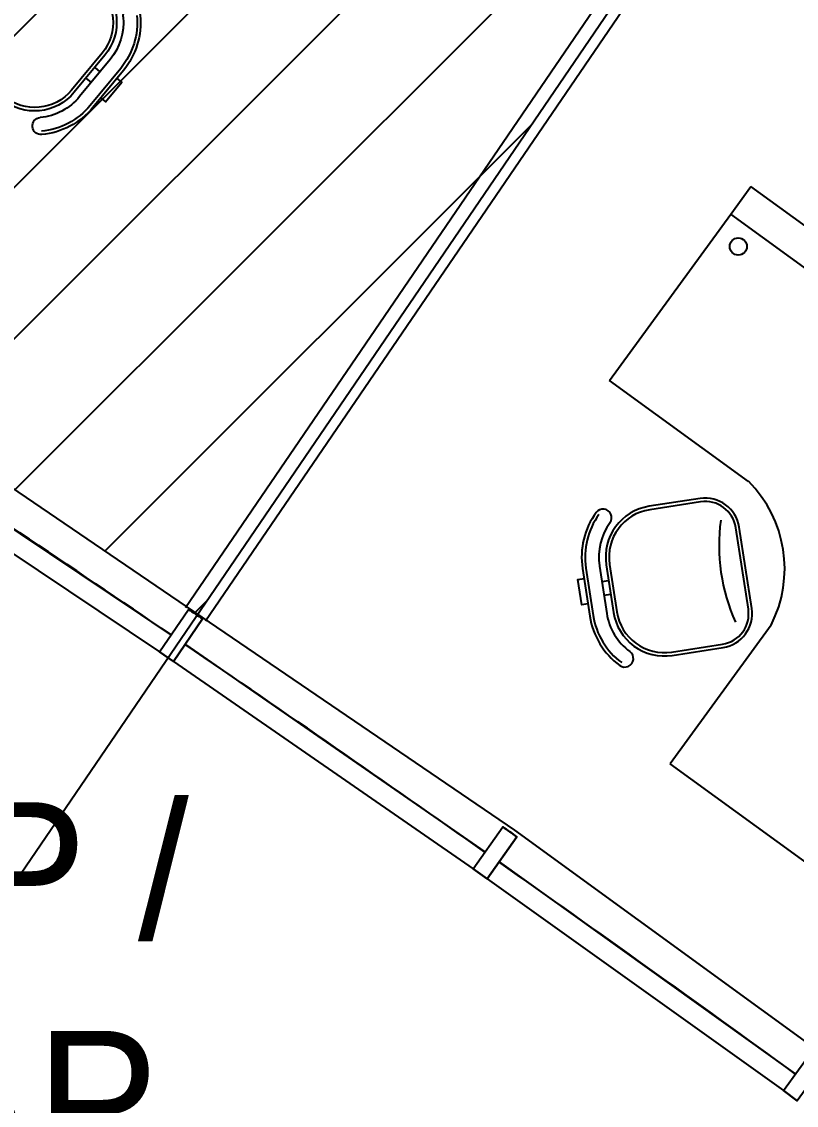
# Model space of a CAD drawing. Header units: millimetres. Extents: x -3 to 87.1, y -29 to 24.
# Drawn here: x 55.582 to 57.84, y -11.129 to -7.969 of the extents above; entities that cross this region are included whole.
import ezdxf

# ---------------------------------------------------------------- set-up
doc = ezdxf.new("R2010")
doc.units = ezdxf.units.MM
for name, color, linetype in [('AR-DIV', 2, 'Continuous'), ('AR-ESQ', 2, 'Continuous'), ('AR-MOB', 2, 'Continuous'), ('AR-TXT', 2, 'Continuous'), ('MALHA PARA NUMERAÇÃO DE SALAS', 1, 'Continuous')]:
    doc.layers.add(name, color=color, linetype=linetype)
doc.styles.add('1-125', font='stylu.ttf', dxfattribs={"height": 0.2})

# ---------------------------------------------------------------- blocks, each defined once
blk = doc.blocks.new('numeracao de salas anexo2')
at = {"layer": 'MALHA PARA NUMERAÇÃO DE SALAS'}
h = blk.add_hatch(dxfattribs=at)
h.set_pattern_fill('ANSI31', color=256, scale=2.5, style=0)
h.set_pattern_definition([(45, (100.34865, 6.72668), (-0.2209709, 0.2209709), [])])
h.paths.add_polyline_path([(78.9267, -20.5547), (78.0004, -19.7154), (73.4344, -24.7544), (74.3607, -25.5937), (76.2132, -27.2724), (77.8903, -28.792, -0.024814), (81.404, -22.7995), (80.7792, -22.2334)])
h.paths.add_polyline_path([(79.4914, -16.2083), (84.0574, -11.1693), (82.2048, -9.4906), (81.2786, -8.6513), (76.7125, -13.6903)])
h.paths.add_polyline_path([(74.2952, -16.358), (73.369, -15.5186), (71.5164, -13.84), (66.9504, -18.879), (68.8029, -20.5576), (69.7292, -21.397)])
h.paths.add_polyline_path([(73.9337, -11.1723), (78.4997, -6.1333), (76.4235, -4.3092), (75.3579, -3.4294), (71.029, -8.6724), (72.0142, -9.4858)])
h.paths.add_polyline_path([(68.7372, -11.4482), (67.7947, -10.6699), (65.8626, -9.172), (61.779, -14.6093), (63.5462, -15.9794), (64.4083, -16.6912)])
h.paths.add_polyline_path([(62.8755, -7.0457), (61.8654, -6.3574), (59.8039, -5.0433), (56.2372, -10.8329), (58.1228, -12.0348), (59.0467, -12.6644)])
h.paths.add_polyline_path([(56.634, -3.2006), (55.5649, -2.608), (53.3913, -1.4889), (50.3718, -7.5817), (52.3598, -8.6053), (53.3377, -9.1473)])
h.paths.add_polyline_path([(50.0655, 0.0548), (48.9465, 0.5466), (46.6793, 1.4612), (44.2324, -4.8833), (46.3061, -5.7198), (47.3297, -6.1697)])
h.paths.add_polyline_path([(43.2257, 2.6927), (42.0662, 3.0797), (39.7246, 3.782), (39.7228, 3.7825), (37.871, -2.7605), (40.0129, -3.4029), (41.0734, -3.7568)])
h.paths.add_polyline_path([(36.1723, 4.691), (34.9851, 4.9691), (32.586, 5.4539), (31.3415, -1.2312), (33.5334, -1.6741), (34.6219, -1.9291)])
h.paths.add_polyline_path([(28.9666, 6.0419), (27.7546, 6.2008), (25.324, 6.4628), (24.6991, -0.3085), (26.9223, -0.5481), (28.0298, -0.7019)])
h.paths.add_polyline_path([(21.6659, 6.7156), (20.4444, 6.7625), (18, 6.8), (18, 0), (20.2358, -0.0343), (21.3527, -0.0857)])
h.paths.add_polyline_path([(14.25, 6.8), (10.5, 6.8), (10.5, 0), (14.25, 0)])
h.paths.add_polyline_path([(6.75, 6.8), (3, 6.8), (3, 0), (6.75, 0)])
h.paths.add_polyline_path([(10.5, 10.4), (10.5, 17.2), (6.75, 17.2), (6.75, 10.4)])
h.paths.add_polyline_path([(14.25, 10.4), (15.5, 10.4), (18, 10.4), (18, 17.2), (14.25, 17.2)])
h.paths.add_polyline_path([(26.2797, 16.8188), (23.5241, 17.0305), (22.1437, 17.0941), (21.831, 10.3021), (23.1072, 10.2433), (25.6548, 10.0475)])
h.paths.add_polyline_path([(33.2448, 8.9931), (34.4892, 15.6783), (31.7649, 16.1423), (30.3962, 16.3325), (29.4606, 9.598), (30.726, 9.4222)])
h.paths.add_polyline_path([(38.2371, 7.9044), (40.7032, 7.2464), (42.555, 13.7894), (39.8891, 14.5007), (38.5435, 14.8159), (36.9931, 8.1958)])
h.paths.add_polyline_path([(45.577, 5.7028), (47.9747, 4.82), (50.4217, 11.1645), (47.8281, 12.1194), (46.5174, 12.5568), (44.3651, 6.1072)])
h.paths.add_polyline_path([(54.9899, 1.7367), (58.0095, 7.8295), (55.5147, 9.0186), (54.2497, 9.5746), (51.5139, 3.3501), (52.6834, 2.836)])
h.paths.add_polyline_path([(68.0246, -6.2935), (72.1082, -0.8562), (69.8732, 0.7694), (68.7313, 1.5476), (64.9025, -4.0711), (65.9582, -4.7905)])
h.paths.add_polyline_path([(76.5606, -24.8181), (77.711, -24.951), (77.8212, -23.9974), (76.6707, -23.8645)], flags=24)
h.paths.add_polyline_path([(78.7386, -13.5501), (80.2221, -13.7215), (80.3322, -12.7679), (78.8488, -12.5965)], flags=24)
h.paths.add_polyline_path([(69.3105, -18.5022), (70.7606, -18.6697), (70.8708, -17.716), (69.4206, -17.5485)], flags=24)
h.paths.add_polyline_path([(73.3404, -8.3083), (74.7906, -8.4758), (74.9007, -7.5222), (73.4506, -7.3546)], flags=24)
h.paths.add_polyline_path([(64.1798, -13.7228), (65.5967, -13.8865), (65.7069, -12.9328), (64.29, -12.7691)], flags=24)
h.paths.add_polyline_path([(58.3289, -9.6831), (59.6458, -9.8353), (59.756, -8.8816), (58.439, -8.7295)], flags=24)
h.paths.add_polyline_path([(52.4353, -6.0336), (53.7522, -6.1858), (53.8624, -5.2321), (52.5455, -5.08)], flags=24)
h.paths.add_polyline_path([(46.2283, -3.0394), (47.3787, -3.1723), (47.4889, -2.2187), (46.3385, -2.0858)], flags=24)
h.paths.add_polyline_path([(39.6934, -0.6437), (41.1435, -0.8112), (41.2537, 0.1424), (39.8035, 0.31)], flags=24)
h.paths.add_polyline_path([(32.8452, 0.9864), (34.2621, 0.8227), (34.3723, 1.7763), (32.9554, 1.94)], flags=24)
h.paths.add_polyline_path([(26.0913, 2.3261), (27.5415, 2.1586), (27.6516, 3.1122), (26.2015, 3.2798)], flags=24)
h.paths.add_polyline_path([(19.0933, 2.686), (20.5434, 2.5185), (20.6536, 3.4722), (19.2034, 3.6397)], flags=24)
h.paths.add_polyline_path([(11.7477, 2.7289), (12.8982, 2.596), (13.0083, 3.5497), (11.8579, 3.6826)], flags=24)
h.paths.add_polyline_path([(4.0978, 2.7462), (5.548, 2.5787), (5.6582, 3.5323), (4.208, 3.6999)], flags=24)
h.paths.add_polyline_path([(7.8478, 12.9462), (9.298, 12.7787), (9.4082, 13.7323), (7.958, 13.8999)], flags=24)
h.paths.add_polyline_path([(15.3478, 12.9462), (16.798, 12.7787), (16.9082, 13.7323), (15.458, 13.8999)], flags=24)
h.paths.add_polyline_path([(23.0651, 12.5259), (24.5486, 12.3546), (24.6588, 13.3082), (23.1753, 13.4796)], flags=24)
h.paths.add_polyline_path([(31.0926, 11.3351), (32.5428, 11.1676), (32.6529, 12.1212), (31.2028, 12.2888)], flags=24)
h.paths.add_polyline_path([(38.7444, 9.6765), (40.1612, 9.5128), (40.2714, 10.4665), (38.8545, 10.6302)], flags=24)
h.paths.add_polyline_path([(46.2357, 7.2023), (47.6858, 7.0348), (47.796, 7.9884), (46.3459, 8.156)], flags=24)
h.paths.add_polyline_path([(53.3879, 4.1836), (54.7048, 4.0314), (54.815, 4.9851), (53.498, 5.1372)], flags=24)
h.paths.add_polyline_path([(67.1642, -3.6386), (68.4812, -3.7908), (68.5914, -2.8371), (67.2744, -2.685)], flags=24)
blk.add_line((57.1369, -15.4671), (70.6503, 4.3638), dxfattribs=at)
blk.add_lwpolyline([(58.1228, -12.0348), (59.9706, -13.294), (61.779, -14.6093), (63.5462, -15.9794), (65.2705, -17.4031), (66.9504, -18.879), (68.8029, -20.5576), (70.6555, -22.2363), (72.5081, -23.915), (74.3607, -25.5937), (76.2132, -27.2724), (80.1914, -30.8772)], dxfattribs=at)
blk = doc.blocks.new('A$C009E3A51')
blk.add_blockref('numeracao de salas anexo2', (-3.1565, 0.0083))
blk = doc.blocks.new('CADEIRA-S')
at = {"color": 2}
for p, q in [((0.0718, 0.2686), (-0.0682, 0.2686)), ((0.0718, 0.2186), (-0.0682, 0.2186)), ((0.0718, 0.1986), (-0.0682, 0.1986)), ((-0.2182, 0.0486), (-0.2182, -0.1014)), ((0.2218, -0.1014), (0.2218, 0.0486)), ((-0.1182, -0.2014), (0.1218, -0.2014))]:
    blk.add_line(p, q, dxfattribs=at)
at = {"color": 1}
for p, q in [((0.0718, 0.2586), (-0.0682, 0.2586)), ((-0.0148, 0.1986), (-0.0149, 0.2186)), ((0.0252, 0.1986), (0.0251, 0.2186)), ((0.0718, 0.1886), (-0.0682, 0.1886)), ((-0.2082, 0.0486), (-0.2082, -0.1014)), ((0.2118, -0.1014), (0.2118, 0.0486)), ((-0.1182, -0.1914), (0.1218, -0.1914))]:
    blk.add_line(p, q, dxfattribs=at)
at = {"color": 2}
blk.add_lwpolyline([(-0.032, 0.2686), (-0.032, 0.2867), (0.0426, 0.2867), (0.0426, 0.2686)], dxfattribs=at)
for centre, radius, start, end in [((-0.0682, 0.0486), 0.22, 90, 135), ((0.0718, 0.0486), 0.22, 45, 90), ((-0.2061, 0.1864), 0.025, 135, 315), ((-0.0682, 0.0486), 0.15, 90, 180), ((-0.0682, 0.0486), 0.17, 90, 135), ((0.0718, 0.0486), 0.17, 45, 90), ((0.0718, 0.0486), 0.15, 0, 90), ((0.2097, 0.1864), 0.025, 225, 45), ((-0.1182, -0.1014), 0.1, 180, 270), ((0.1218, -0.1014), 0.1, 270, 0)]:
    blk.add_arc(centre, radius, start, end, dxfattribs=at)
at = {"color": 1}
for centre, radius, start, end in [((-0.0682, 0.0486), 0.21, 90, 135), ((0.0718, 0.0486), 0.21, 45, 90), ((-0.0682, 0.0486), 0.14, 90, 180), ((0.0718, 0.0486), 0.14, 0, 90), ((-0.1182, -0.1014), 0.09, 180, 270), ((0.1218, -0.1014), 0.09, 270, 0), ((-0.0052, -0.6823), 0.5534, 73.6911, 105.2491)]:
    blk.add_arc(centre, radius, start, end, dxfattribs=at)
blk = doc.blocks.new('2 ESTACOES VERTOCAL')
at = {"color": 2}
for p, q in [((9.6849, 14.59), (10.2849, 14.5901)), ((9.685, 14.09), (9.6849, 14.59)), ((9.1947, 14.3313), (9.0953, 14.2327)), ((9.2299, 14.2958), (9.1305, 14.1972)), ((9.244, 14.2816), (9.1446, 14.183)), ((9.5618, 14.1743), (9.4562, 14.2808)), ((9.3908, 13.8639), (9.5612, 14.0329)), ((9.1438, 13.9709), (9.2494, 13.8644)), ((9.385, 13.79), (8.885, 13.7899)), ((8.885, 12.4899), (8.885, 13.7899))]:
    blk.add_line(p, q, dxfattribs=at)
at = {"color": 2, "linetype": 'Continuous'}
for p, q in [((10.285, 13.1901), (10.2849, 14.5901)), ((10.2849, 14.5901), (10.3849, 14.5901)), ((10.385, 13.1899), (10.3849, 14.5901))]:
    blk.add_line(p, q, dxfattribs=at)
at = {"color": 1}
for p, q in [((9.2018, 14.3242), (9.1024, 14.2256)), ((9.2511, 14.2745), (9.1517, 14.1759)), ((9.2109, 14.2488), (9.1968, 14.263)), ((9.5547, 14.1673), (9.4491, 14.2738)), ((9.1825, 14.2206), (9.1684, 14.2348)), ((9.3838, 13.871), (9.5542, 14.04)), ((9.1509, 13.978), (9.2565, 13.8715))]:
    blk.add_line(p, q, dxfattribs=at)
at = {"color": 2}
blk.add_lwpolyline([(9.1211, 14.2583), (9.1083, 14.2712), (9.1612, 14.3237), (9.174, 14.3108)], dxfattribs=at)
at = {"color": 1, "linetype": 'Continuous'}
blk.add_circle((10.2216, 14.5165), 0.025, dxfattribs=at)
at = {"color": 2}
for centre, radius, start, end in [((9.3497, 14.1752), 0.22, 89.7713, 134.7713), ((9.3504, 14.3702), 0.025, 269.7713, 89.7713), ((9.3497, 14.1752), 0.17, 89.7713, 134.7713), ((9.3497, 14.1752), 0.15, 44.7713, 134.7713), ((9.2503, 14.0766), 0.22, 134.7713, 179.7713), ((9.2503, 14.0766), 0.17, 134.7713, 179.7713), ((9.2503, 14.0766), 0.15, 134.7713, 224.7713), ((9.4908, 14.1039), 0.1, 314.7713, 44.7713), ((9.0553, 14.0773), 0.025, 179.7713, 359.7713), ((9.33, 14.145), 0.3592, 278.8143, 351.2007), ((9.3204, 13.9349), 0.1, 224.7713, 314.7713)]:
    blk.add_arc(centre, radius, start, end, dxfattribs=at)
at = {"color": 1}
for centre, radius, start, end in [((9.3497, 14.1752), 0.21, 89.7713, 134.7713), ((9.3497, 14.1752), 0.14, 44.7713, 134.7713), ((9.2503, 14.0766), 0.21, 134.7713, 179.7713), ((9.2503, 14.0766), 0.14, 134.7713, 224.7713), ((9.4908, 14.1039), 0.09, 314.7713, 44.7713), ((9.8097, 13.6021), 0.5534, 118.4624, 150.0204), ((9.3204, 13.9349), 0.09, 224.7713, 314.7713)]:
    blk.add_arc(centre, radius, start, end, dxfattribs=at)

msp = doc.modelspace()

# ---------------------------------------------------------------- linework, layer by layer
at = {"layer": 'AR-DIV', "transparency": 33554687}
for p, q in [((56.0598, -9.6772), (59.2767, -4.96)), ((56.1176, -9.7167), (59.3343, -4.9993))]:
    msp.add_line(p, q, dxfattribs=at)
at = {"layer": 'AR-ESQ', "color": 2, "transparency": 33554687}
for p, q in [((55.9835, -9.8068), (56.068, -9.6829)), ((56.0249, -9.835), (56.1093, -9.711)), ((55.9835, -9.8068), (56.0249, -9.835)), ((56.8978, -10.4397), (56.9842, -10.3171)), ((56.9387, -10.4685), (57.0251, -10.3459)), ((56.8978, -10.4397), (56.9387, -10.4685)), ((57.8023, -11.0865), (57.8905, -10.9652)), ((57.8023, -11.0865), (57.8427, -11.1159))]:
    msp.add_line(p, q, dxfattribs=at)
at = {"layer": 'AR-ESQ', "transparency": 33554687}
for points in [[(55.1348, -9.1657), (56.017, -9.757)], [(56.059, -9.7857), (56.932, -10.3904)], [(56.9736, -10.4197), (57.8372, -11.0377)]]:
    msp.add_lwpolyline(points, dxfattribs=at)
at = {"layer": 'AR-ESQ', "color": 1, "transparency": 33554687}
for points in [[(55.1014, -9.2156), (55.9835, -9.8068)], [(56.0249, -9.835), (56.8978, -10.4397)], [(56.9387, -10.4685), (57.8023, -11.0865)]]:
    msp.add_lwpolyline(points, dxfattribs=at)
at = {"layer": 'AR-ESQ', "transparency": 33554687}
for points in [[(56.0249, -9.835), (55.9835, -9.8068), (56.068, -9.6829, -0.000172), (56.1093, -9.711)], [(56.9387, -10.4685), (56.8978, -10.4397), (56.9842, -10.3171, -0.000172), (57.0251, -10.3459)], [(57.9309, -10.9946), (57.8427, -11.1159), (57.8023, -11.0865), (57.8905, -10.9652, -0.000172)]]:
    msp.add_lwpolyline(points, format="xyb", close=True, dxfattribs=at)
at = {"layer": 'AR-ESQ', "color": 2, "transparency": 33554687}
for radius, start, end in [(72.56, 55.747814, 56.587099), (72.56, 54.869046, 55.708332), (72.65, 54.829589, 54.869022), (72.56, 53.990279, 54.829565)]:
    msp.add_arc((15.1779, -69.7331), radius, start, end, dxfattribs=at)

# ---------------------------------------------------------------- block references
at = {"layer": 'AR-MOB', "transparency": 33554687, "xscale": -1, "rotation": 230.4554687500471}
msp.add_blockref('CADEIRA-S', (55.6255, -7.9958), dxfattribs=at)
at = {"layer": 'AR-MOB', "transparency": 33554687, "rotation": 53.97053819443688}
msp.add_blockref('2 ESTACOES VERTOCAL', (63.3984, -25.4297), dxfattribs=at)
at = {"layer": 'MALHA PARA NUMERAÇÃO DE SALAS', "color": 6, "transparency": 33554687}
msp.add_blockref('A$C009E3A51', (0.2044, 2.9587), dxfattribs=at)

# ---------------------------------------------------------------- texts
at = {"layer": 'AR-TXT', "color": 2, "transparency": 33554687, "insert": (55.0885, -10.4482), "char_height": 0.4, "attachment_point": 5, "style": '1-125'}
msp.add_mtext('\\PDISOP / \\PSESAP', dxfattribs=at)

doc.saveas('drawing.dxf')
